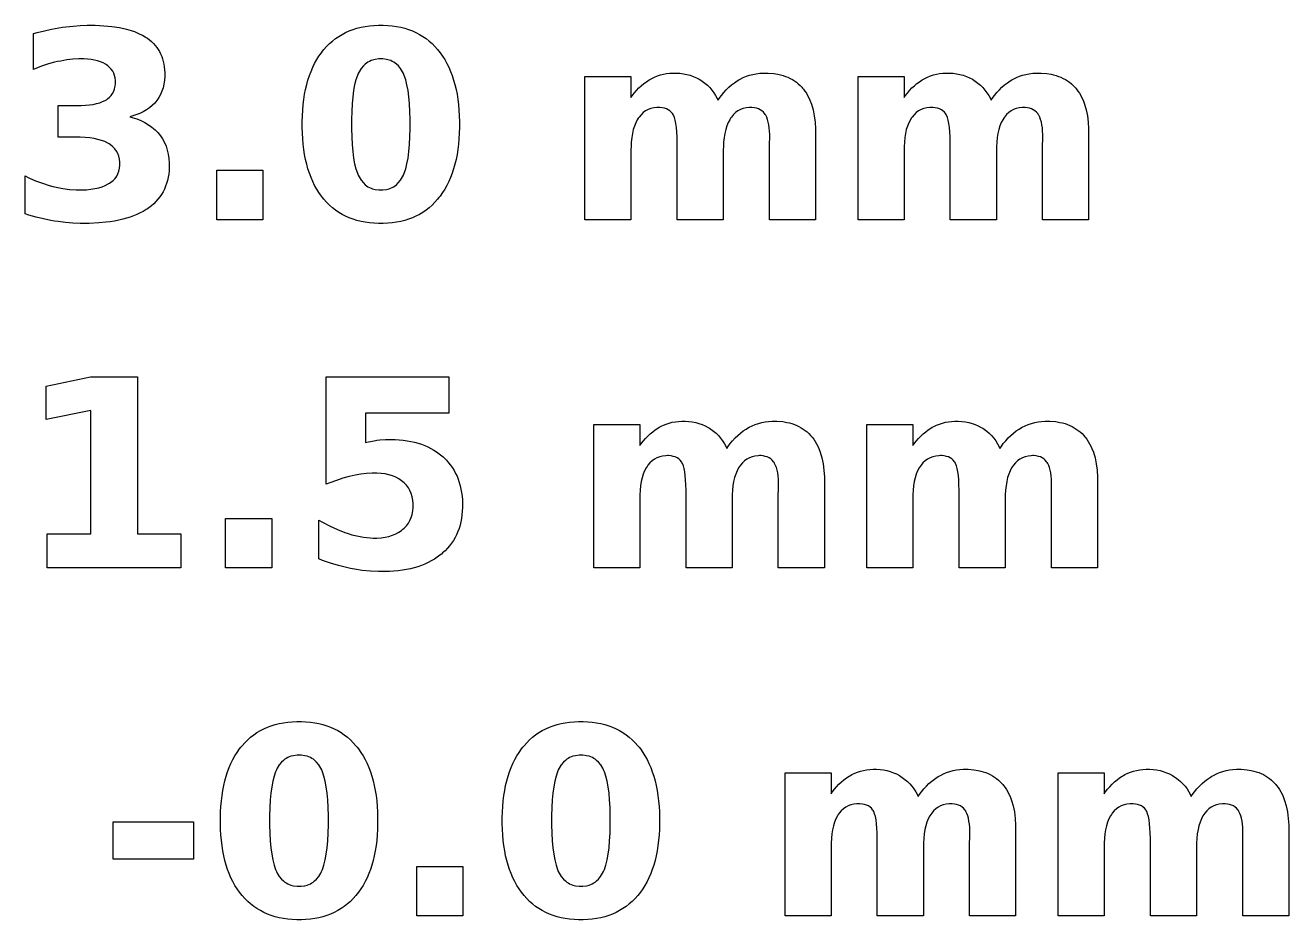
# Model space of a CAD drawing. Header units: millimetres. Extents: x 391 to 499, y 86 to 134.
# Drawn here: x 469.61 to 499.37, y 87.25 to 108.32 of the extents above; entities that cross this region are included whole.
import ezdxf

# ---------------------------------------------------------------- set-up
doc = ezdxf.new("R2010")
doc.units = ezdxf.units.MM
doc.layers.add('LEGEND_TEXT', color=7, linetype='Continuous')

msp = doc.modelspace()

# ---------------------------------------------------------------- linework, layer by layer
at = {"layer": 'LEGEND_TEXT'}
for points in [[(472.792, 105.718), (472.844, 105.641), (472.889, 105.558), (472.926, 105.471), (472.956, 105.378), (472.978, 105.281), (472.993, 105.179), (473, 105.071), (473.001, 105.016), (473, 104.974), (472.996, 104.893), (472.988, 104.814), (472.976, 104.738), (472.96, 104.665), (472.94, 104.593), (472.916, 104.525), (472.888, 104.459), (472.856, 104.395), (472.82, 104.334), (472.78, 104.275), (472.736, 104.219), (472.688, 104.166), (472.636, 104.115), (472.58, 104.066), (472.519, 104.02), (472.488, 103.998), (472.455, 103.977), (472.388, 103.936), (472.316, 103.898), (472.241, 103.862), (472.163, 103.83), (472.08, 103.8), (471.994, 103.773), (471.905, 103.748), (471.811, 103.726), (471.714, 103.707), (471.613, 103.691), (471.509, 103.678), (471.346, 103.662), (471.115, 103.651), (470.994, 103.65), (470.907, 103.651), (470.733, 103.658), (470.56, 103.672), (470.386, 103.693), (470.299, 103.706), (470.212, 103.721), (470.039, 103.756), (469.866, 103.798), (469.695, 103.847), (469.61, 103.874), (469.61, 104.769), (469.691, 104.729), (469.854, 104.658), (470.015, 104.596), (470.176, 104.545), (470.256, 104.523), (470.336, 104.503), (470.496, 104.472), (470.654, 104.452), (470.81, 104.441), (470.888, 104.44), (470.945, 104.44), (471.053, 104.445), (471.155, 104.455), (471.25, 104.47), (471.339, 104.49), (471.42, 104.515), (471.495, 104.545), (471.563, 104.58), (471.595, 104.599), (471.625, 104.62), (471.678, 104.664), (471.725, 104.713), (471.763, 104.766), (471.794, 104.823), (471.817, 104.885), (471.832, 104.951), (471.84, 105.021), (471.841, 105.058), (471.84, 105.096), (471.832, 105.168), (471.816, 105.236), (471.793, 105.299), (471.761, 105.357), (471.722, 105.41), (471.675, 105.459), (471.62, 105.504), (471.589, 105.524), (471.557, 105.543), (471.486, 105.578), (471.408, 105.607), (471.323, 105.632), (471.23, 105.652), (471.129, 105.667), (471.022, 105.676), (470.906, 105.681), (470.845, 105.682), (470.382, 105.682), (470.382, 106.429), (470.87, 106.429), (470.923, 106.43), (471.026, 106.434), (471.121, 106.443), (471.21, 106.456), (471.291, 106.473), (471.365, 106.494), (471.433, 106.52), (471.493, 106.55), (471.521, 106.566), (471.547, 106.584), (471.593, 106.623), (471.634, 106.666), (471.667, 106.714), (471.694, 106.766), (471.714, 106.823), (471.727, 106.884), (471.734, 106.949), (471.735, 106.984), (471.734, 107.016), (471.727, 107.077), (471.714, 107.134), (471.695, 107.188), (471.669, 107.238), (471.636, 107.284), (471.597, 107.327), (471.552, 107.366), (471.526, 107.384), (471.5, 107.401), (471.443, 107.432), (471.38, 107.459), (471.312, 107.481), (471.238, 107.499), (471.16, 107.512), (471.075, 107.521), (470.986, 107.525), (470.939, 107.526), (470.869, 107.525), (470.728, 107.517), (470.587, 107.501), (470.444, 107.477), (470.373, 107.462), (470.301, 107.446), (470.159, 107.407), (470.016, 107.36), (469.874, 107.306), (469.803, 107.276), (469.803, 108.126), (469.889, 108.149), (470.06, 108.191), (470.23, 108.228), (470.399, 108.258), (470.484, 108.271), (470.568, 108.282), (470.735, 108.3), (470.901, 108.312), (471.066, 108.318), (471.147, 108.319), (471.255, 108.318), (471.461, 108.309), (471.652, 108.291), (471.83, 108.264), (471.994, 108.228), (472.108, 108.195), (472.179, 108.17), (472.248, 108.143), (472.312, 108.113), (472.374, 108.082), (472.431, 108.048), (472.459, 108.03), (472.486, 108.012), (472.537, 107.974), (472.585, 107.933), (472.629, 107.891), (472.67, 107.846), (472.707, 107.798), (472.741, 107.749), (472.772, 107.697), (472.799, 107.643), (472.823, 107.586), (472.843, 107.528), (472.86, 107.467), (472.874, 107.404), (472.884, 107.338), (472.891, 107.27), (472.894, 107.2), (472.895, 107.164), (472.894, 107.116), (472.888, 107.021), (472.875, 106.932), (472.855, 106.847), (472.829, 106.766), (472.796, 106.689), (472.757, 106.618), (472.712, 106.55), (472.687, 106.518), (472.66, 106.487), (472.602, 106.429), (472.537, 106.375), (472.467, 106.327), (472.39, 106.282), (472.307, 106.243), (472.218, 106.208), (472.122, 106.178), (472.072, 106.164), (472.128, 106.149), (472.235, 106.114), (472.335, 106.074), (472.429, 106.028), (472.515, 105.977), (472.595, 105.92), (472.667, 105.858), (472.733, 105.791), (472.764, 105.755)], [(479.666, 104.835), (479.629, 104.736), (479.587, 104.64), (479.542, 104.548), (479.493, 104.46), (479.44, 104.376), (479.384, 104.296), (479.354, 104.258), (479.323, 104.22), (479.26, 104.149), (479.193, 104.083), (479.124, 104.021), (479.051, 103.964), (478.975, 103.912), (478.896, 103.864), (478.813, 103.821), (478.728, 103.784), (478.639, 103.75), (478.547, 103.722), (478.452, 103.698), (478.354, 103.679), (478.253, 103.665), (478.148, 103.655), (478.04, 103.651), (477.985, 103.65), (477.93, 103.651), (477.822, 103.655), (477.718, 103.665), (477.616, 103.679), (477.518, 103.698), (477.422, 103.722), (477.33, 103.75), (477.241, 103.784), (477.156, 103.821), (477.073, 103.864), (476.994, 103.912), (476.918, 103.964), (476.845, 104.021), (476.775, 104.083), (476.708, 104.149), (476.645, 104.22), (476.614, 104.258), (476.584, 104.296), (476.528, 104.376), (476.475, 104.46), (476.426, 104.548), (476.381, 104.64), (476.34, 104.736), (476.302, 104.835), (476.268, 104.939), (476.238, 105.047), (476.211, 105.159), (476.189, 105.275), (476.17, 105.395), (476.155, 105.518), (476.144, 105.646), (476.136, 105.778), (476.132, 105.914), (476.132, 105.983), (476.132, 106.053), (476.136, 106.189), (476.144, 106.321), (476.155, 106.449), (476.17, 106.573), (476.189, 106.693), (476.211, 106.809), (476.238, 106.921), (476.268, 107.029), (476.302, 107.133), (476.34, 107.233), (476.381, 107.329), (476.426, 107.421), (476.475, 107.509), (476.528, 107.593), (476.584, 107.673), (476.614, 107.711), (476.645, 107.749), (476.708, 107.82), (476.775, 107.886), (476.845, 107.948), (476.918, 108.005), (476.994, 108.057), (477.073, 108.105), (477.156, 108.147), (477.241, 108.185), (477.33, 108.218), (477.422, 108.247), (477.518, 108.271), (477.616, 108.29), (477.718, 108.304), (477.822, 108.313), (477.93, 108.318), (477.985, 108.319), (478.04, 108.318), (478.148, 108.313), (478.253, 108.304), (478.354, 108.29), (478.452, 108.271), (478.547, 108.247), (478.639, 108.218), (478.728, 108.185), (478.813, 108.147), (478.896, 108.105), (478.975, 108.057), (479.051, 108.005), (479.124, 107.948), (479.193, 107.886), (479.26, 107.82), (479.323, 107.749), (479.354, 107.711), (479.384, 107.673), (479.44, 107.593), (479.493, 107.509), (479.542, 107.421), (479.587, 107.329), (479.629, 107.233), (479.666, 107.133), (479.7, 107.029), (479.73, 106.921), (479.757, 106.809), (479.779, 106.693), (479.798, 106.573), (479.813, 106.449), (479.824, 106.321), (479.832, 106.189), (479.836, 106.053), (479.836, 105.983), (479.836, 105.914), (479.832, 105.778), (479.824, 105.646), (479.813, 105.518), (479.798, 105.395), (479.779, 105.275), (479.757, 105.159), (479.73, 105.047), (479.7, 104.939)], [(478.497, 107.223), (478.451, 107.298), (478.398, 107.363), (478.354, 107.404), (478.322, 107.429), (478.289, 107.45), (478.254, 107.469), (478.217, 107.485), (478.179, 107.499), (478.118, 107.514), (478.031, 107.525), (477.985, 107.526), (477.94, 107.525), (477.853, 107.514), (477.792, 107.499), (477.754, 107.485), (477.717, 107.469), (477.682, 107.45), (477.649, 107.429), (477.617, 107.404), (477.573, 107.363), (477.52, 107.298), (477.473, 107.223), (477.452, 107.181), (477.433, 107.136), (477.398, 107.034), (477.368, 106.917), (477.343, 106.784), (477.323, 106.635), (477.308, 106.471), (477.298, 106.291), (477.293, 106.096), (477.292, 105.993), (477.293, 105.888), (477.298, 105.69), (477.308, 105.508), (477.323, 105.342), (477.343, 105.192), (477.368, 105.057), (477.398, 104.938), (477.433, 104.835), (477.452, 104.789), (477.473, 104.747), (477.52, 104.67), (477.573, 104.605), (477.617, 104.563), (477.649, 104.538), (477.682, 104.517), (477.717, 104.497), (477.754, 104.481), (477.792, 104.467), (477.853, 104.452), (477.94, 104.441), (477.985, 104.44), (478.031, 104.441), (478.117, 104.452), (478.178, 104.467), (478.216, 104.481), (478.252, 104.497), (478.287, 104.517), (478.32, 104.538), (478.352, 104.563), (478.396, 104.605), (478.449, 104.67), (478.495, 104.747), (478.516, 104.789), (478.535, 104.835), (478.57, 104.938), (478.6, 105.057), (478.625, 105.192), (478.645, 105.342), (478.66, 105.508), (478.67, 105.69), (478.675, 105.888), (478.676, 105.993), (478.675, 106.096), (478.67, 106.291), (478.661, 106.471), (478.646, 106.635), (478.626, 106.784), (478.601, 106.917), (478.572, 107.034), (478.537, 107.136), (478.518, 107.181)], [(486.449, 107.05), (486.521, 107.086), (486.595, 107.117), (486.671, 107.142), (486.748, 107.163), (486.827, 107.178), (486.908, 107.188), (486.991, 107.194), (487.033, 107.194), (487.105, 107.193), (487.241, 107.182), (487.338, 107.166), (487.4, 107.152), (487.46, 107.135), (487.517, 107.115), (487.573, 107.093), (487.626, 107.068), (487.677, 107.04), (487.726, 107.009), (487.773, 106.975), (487.817, 106.939), (487.86, 106.9), (487.9, 106.858), (487.919, 106.835), (487.938, 106.813), (487.974, 106.766), (488.007, 106.716), (488.038, 106.663), (488.067, 106.608), (488.093, 106.551), (488.128, 106.46), (488.166, 106.33), (488.194, 106.189), (488.213, 106.038), (488.223, 105.877), (488.224, 105.793), (488.224, 103.738), (487.139, 103.738), (487.139, 105.498), (487.141, 105.538), (487.143, 105.579), (487.144, 105.63), (487.145, 105.699), (487.144, 105.743), (487.141, 105.827), (487.134, 105.904), (487.125, 105.975), (487.111, 106.04), (487.095, 106.099), (487.075, 106.152), (487.052, 106.198), (487.039, 106.219), (487.025, 106.239), (486.995, 106.274), (486.96, 106.305), (486.922, 106.33), (486.879, 106.35), (486.833, 106.365), (486.782, 106.376), (486.727, 106.381), (486.698, 106.381), (486.661, 106.38), (486.588, 106.372), (486.52, 106.356), (486.457, 106.333), (486.397, 106.301), (486.342, 106.261), (486.292, 106.214), (486.245, 106.158), (486.224, 106.128), (486.204, 106.095), (486.167, 106.025), (486.135, 105.948), (486.108, 105.863), (486.087, 105.772), (486.07, 105.673), (486.058, 105.567), (486.052, 105.455), (486.05, 105.396), (486.05, 103.738), (484.965, 103.738), (484.965, 105.498), (484.965, 105.566), (484.962, 105.694), (484.956, 105.809), (484.947, 105.912), (484.935, 106.002), (484.92, 106.08), (484.902, 106.145), (484.88, 106.198), (484.869, 106.219), (484.856, 106.239), (484.827, 106.274), (484.794, 106.305), (484.756, 106.33), (484.713, 106.35), (484.665, 106.365), (484.613, 106.376), (484.556, 106.381), (484.525, 106.381), (484.487, 106.38), (484.414, 106.372), (484.345, 106.356), (484.281, 106.333), (484.221, 106.301), (484.165, 106.261), (484.114, 106.213), (484.068, 106.157), (484.046, 106.127), (484.026, 106.094), (483.989, 106.023), (483.957, 105.946), (483.931, 105.862), (483.91, 105.771), (483.894, 105.673), (483.883, 105.568), (483.878, 105.457), (483.877, 105.398), (483.877, 103.738), (482.792, 103.738), (482.792, 107.113), (483.877, 107.113), (483.877, 106.619), (483.903, 106.655), (483.954, 106.722), (484.008, 106.784), (484.063, 106.842), (484.12, 106.896), (484.179, 106.945), (484.24, 106.99), (484.303, 107.031), (484.335, 107.05), (484.367, 107.067), (484.433, 107.099), (484.501, 107.126), (484.57, 107.148), (484.641, 107.167), (484.714, 107.18), (484.788, 107.189), (484.864, 107.194), (484.903, 107.194), (484.946, 107.194), (485.031, 107.188), (485.113, 107.178), (485.193, 107.162), (485.27, 107.141), (485.344, 107.114), (485.416, 107.083), (485.486, 107.046), (485.52, 107.025), (485.553, 107.004), (485.616, 106.957), (485.675, 106.907), (485.73, 106.852), (485.781, 106.793), (485.828, 106.73), (485.87, 106.662), (485.909, 106.59), (485.927, 106.553), (485.953, 106.592), (486.007, 106.665), (486.063, 106.734), (486.121, 106.799), (486.182, 106.858), (486.245, 106.913), (486.311, 106.964), (486.379, 107.009), (486.414, 107.03)], [(492.881, 107.05), (492.953, 107.086), (493.027, 107.117), (493.102, 107.142), (493.18, 107.163), (493.259, 107.178), (493.34, 107.188), (493.423, 107.194), (493.464, 107.194), (493.536, 107.193), (493.673, 107.182), (493.77, 107.166), (493.832, 107.152), (493.891, 107.135), (493.949, 107.115), (494.004, 107.093), (494.057, 107.068), (494.109, 107.04), (494.157, 107.009), (494.204, 106.975), (494.249, 106.939), (494.291, 106.9), (494.331, 106.858), (494.351, 106.835), (494.37, 106.813), (494.405, 106.766), (494.439, 106.716), (494.47, 106.663), (494.498, 106.608), (494.524, 106.551), (494.559, 106.46), (494.597, 106.33), (494.626, 106.189), (494.645, 106.038), (494.654, 105.877), (494.656, 105.793), (494.656, 103.738), (493.571, 103.738), (493.571, 105.498), (493.573, 105.538), (493.574, 105.579), (493.576, 105.63), (493.576, 105.699), (493.576, 105.743), (493.573, 105.827), (493.566, 105.904), (493.556, 105.975), (493.543, 106.04), (493.526, 106.099), (493.506, 106.152), (493.483, 106.198), (493.47, 106.219), (493.457, 106.239), (493.426, 106.274), (493.392, 106.305), (493.353, 106.33), (493.311, 106.35), (493.264, 106.365), (493.213, 106.376), (493.159, 106.381), (493.13, 106.381), (493.092, 106.38), (493.02, 106.372), (492.952, 106.356), (492.888, 106.333), (492.829, 106.301), (492.774, 106.261), (492.723, 106.214), (492.677, 106.158), (492.655, 106.128), (492.635, 106.095), (492.598, 106.025), (492.567, 105.948), (492.54, 105.863), (492.518, 105.772), (492.502, 105.673), (492.49, 105.567), (492.483, 105.455), (492.482, 105.396), (492.482, 103.738), (491.397, 103.738), (491.397, 105.498), (491.396, 105.566), (491.393, 105.694), (491.387, 105.809), (491.378, 105.912), (491.366, 106.002), (491.351, 106.08), (491.333, 106.145), (491.312, 106.198), (491.3, 106.219), (491.288, 106.239), (491.259, 106.274), (491.225, 106.305), (491.187, 106.33), (491.144, 106.35), (491.097, 106.365), (491.044, 106.376), (490.987, 106.381), (490.957, 106.381), (490.919, 106.38), (490.846, 106.372), (490.777, 106.356), (490.712, 106.333), (490.652, 106.301), (490.597, 106.261), (490.546, 106.213), (490.499, 106.157), (490.478, 106.127), (490.457, 106.094), (490.42, 106.023), (490.389, 105.946), (490.362, 105.862), (490.341, 105.771), (490.325, 105.673), (490.315, 105.568), (490.31, 105.457), (490.309, 105.398), (490.309, 103.738), (489.224, 103.738), (489.224, 107.113), (490.309, 107.113), (490.309, 106.619), (490.334, 106.655), (490.386, 106.722), (490.439, 106.784), (490.495, 106.842), (490.552, 106.896), (490.611, 106.945), (490.671, 106.99), (490.734, 107.031), (490.766, 107.05), (490.798, 107.067), (490.864, 107.099), (490.932, 107.126), (491.001, 107.148), (491.073, 107.167), (491.145, 107.18), (491.219, 107.189), (491.295, 107.194), (491.334, 107.194), (491.377, 107.194), (491.462, 107.188), (491.544, 107.178), (491.624, 107.162), (491.701, 107.141), (491.776, 107.114), (491.848, 107.083), (491.917, 107.046), (491.951, 107.025), (491.984, 107.004), (492.048, 106.957), (492.107, 106.907), (492.162, 106.852), (492.213, 106.793), (492.259, 106.73), (492.302, 106.662), (492.341, 106.59), (492.358, 106.553), (492.384, 106.592), (492.438, 106.665), (492.494, 106.734), (492.553, 106.799), (492.613, 106.858), (492.677, 106.913), (492.742, 106.964), (492.81, 107.009), (492.845, 107.03)], [(475.207, 103.738), (474.122, 103.738), (474.122, 104.904), (475.207, 104.904)], [(470.129, 96.339), (471.154, 96.339), (471.154, 99.248), (470.102, 99.031), (470.102, 99.821), (471.147, 100.038), (472.251, 100.038), (472.251, 96.339), (473.276, 96.339), (473.276, 95.538), (470.129, 95.538)], [(478.17, 98.564), (478.221, 98.564), (478.321, 98.561), (478.418, 98.554), (478.512, 98.544), (478.604, 98.532), (478.692, 98.515), (478.778, 98.496), (478.861, 98.474), (478.941, 98.448), (479.018, 98.419), (479.092, 98.387), (479.164, 98.351), (479.233, 98.313), (479.298, 98.271), (479.361, 98.226), (479.421, 98.178), (479.45, 98.152), (479.479, 98.126), (479.532, 98.072), (479.582, 98.016), (479.629, 97.957), (479.672, 97.895), (479.711, 97.831), (479.747, 97.764), (479.779, 97.695), (479.808, 97.624), (479.833, 97.549), (479.854, 97.473), (479.872, 97.393), (479.887, 97.312), (479.897, 97.227), (479.905, 97.141), (479.908, 97.051), (479.909, 97.006), (479.908, 96.96), (479.904, 96.872), (479.896, 96.785), (479.885, 96.702), (479.869, 96.62), (479.85, 96.542), (479.826, 96.465), (479.799, 96.391), (479.768, 96.32), (479.733, 96.251), (479.694, 96.184), (479.651, 96.12), (479.604, 96.059), (479.554, 96), (479.499, 95.943), (479.441, 95.889), (479.41, 95.863), (479.378, 95.837), (479.313, 95.789), (479.245, 95.744), (479.173, 95.702), (479.099, 95.663), (479.021, 95.628), (478.941, 95.596), (478.857, 95.566), (478.771, 95.541), (478.681, 95.518), (478.589, 95.499), (478.493, 95.483), (478.394, 95.47), (478.293, 95.46), (478.188, 95.454), (478.08, 95.45), (478.025, 95.45), (477.929, 95.451), (477.739, 95.46), (477.549, 95.479), (477.361, 95.507), (477.267, 95.524), (477.173, 95.544), (476.986, 95.591), (476.8, 95.647), (476.614, 95.713), (476.521, 95.749), (476.521, 96.662), (476.613, 96.611), (476.792, 96.519), (476.966, 96.439), (477.136, 96.373), (477.219, 96.345), (477.301, 96.32), (477.461, 96.281), (477.578, 96.26), (477.655, 96.25), (477.731, 96.244), (477.805, 96.24), (477.842, 96.24), (477.894, 96.241), (477.994, 96.247), (478.088, 96.26), (478.176, 96.279), (478.259, 96.305), (478.337, 96.337), (478.408, 96.376), (478.474, 96.421), (478.505, 96.446), (478.535, 96.473), (478.588, 96.529), (478.633, 96.59), (478.671, 96.655), (478.702, 96.725), (478.725, 96.799), (478.74, 96.878), (478.747, 96.962), (478.748, 97.006), (478.747, 97.05), (478.74, 97.134), (478.725, 97.213), (478.702, 97.288), (478.671, 97.358), (478.633, 97.423), (478.588, 97.484), (478.535, 97.54), (478.505, 97.566), (478.474, 97.591), (478.408, 97.636), (478.337, 97.674), (478.259, 97.706), (478.176, 97.732), (478.088, 97.751), (477.994, 97.764), (477.894, 97.771), (477.842, 97.771), (477.779, 97.77), (477.649, 97.762), (477.516, 97.746), (477.378, 97.721), (477.307, 97.706), (477.236, 97.689), (477.089, 97.647), (476.937, 97.598), (476.78, 97.539), (476.699, 97.506), (476.699, 100.038), (479.584, 100.038), (479.584, 99.184), (477.625, 99.184), (477.625, 98.488), (477.691, 98.505), (477.824, 98.533), (477.891, 98.544), (477.959, 98.553), (478.098, 98.563)], [(486.658, 98.85), (486.73, 98.886), (486.804, 98.917), (486.879, 98.942), (486.957, 98.963), (487.036, 98.978), (487.117, 98.988), (487.199, 98.994), (487.241, 98.994), (487.313, 98.993), (487.45, 98.982), (487.547, 98.966), (487.608, 98.952), (487.668, 98.935), (487.726, 98.915), (487.781, 98.893), (487.834, 98.868), (487.885, 98.84), (487.934, 98.809), (487.981, 98.775), (488.026, 98.739), (488.068, 98.7), (488.108, 98.658), (488.128, 98.635), (488.146, 98.613), (488.182, 98.566), (488.215, 98.516), (488.246, 98.463), (488.275, 98.408), (488.301, 98.351), (488.336, 98.26), (488.374, 98.13), (488.403, 97.989), (488.422, 97.838), (488.431, 97.677), (488.432, 97.593), (488.432, 95.538), (487.347, 95.538), (487.347, 97.298), (487.35, 97.338), (487.351, 97.379), (487.353, 97.43), (487.353, 97.499), (487.353, 97.543), (487.349, 97.627), (487.343, 97.704), (487.333, 97.775), (487.32, 97.84), (487.303, 97.899), (487.283, 97.952), (487.26, 97.998), (487.247, 98.019), (487.233, 98.039), (487.203, 98.074), (487.169, 98.105), (487.13, 98.13), (487.088, 98.15), (487.041, 98.165), (486.99, 98.176), (486.936, 98.181), (486.907, 98.181), (486.869, 98.18), (486.797, 98.172), (486.729, 98.156), (486.665, 98.133), (486.606, 98.101), (486.551, 98.061), (486.5, 98.014), (486.454, 97.958), (486.432, 97.928), (486.412, 97.895), (486.375, 97.825), (486.344, 97.748), (486.317, 97.663), (486.295, 97.572), (486.278, 97.473), (486.267, 97.367), (486.26, 97.255), (486.259, 97.196), (486.259, 95.538), (485.174, 95.538), (485.174, 97.298), (485.173, 97.366), (485.17, 97.494), (485.164, 97.609), (485.155, 97.712), (485.143, 97.802), (485.128, 97.88), (485.11, 97.945), (485.089, 97.998), (485.077, 98.019), (485.064, 98.039), (485.036, 98.074), (485.002, 98.105), (484.964, 98.13), (484.921, 98.15), (484.873, 98.165), (484.821, 98.176), (484.764, 98.181), (484.734, 98.181), (484.696, 98.18), (484.622, 98.172), (484.554, 98.156), (484.489, 98.133), (484.429, 98.101), (484.374, 98.061), (484.323, 98.013), (484.276, 97.957), (484.254, 97.927), (484.234, 97.894), (484.197, 97.823), (484.165, 97.746), (484.139, 97.662), (484.118, 97.571), (484.102, 97.473), (484.092, 97.368), (484.086, 97.257), (484.086, 97.198), (484.086, 95.538), (483.001, 95.538), (483.001, 98.913), (484.086, 98.913), (484.086, 98.419), (484.111, 98.455), (484.163, 98.522), (484.216, 98.584), (484.271, 98.642), (484.329, 98.696), (484.388, 98.745), (484.448, 98.79), (484.511, 98.831), (484.543, 98.85), (484.575, 98.867), (484.641, 98.899), (484.709, 98.926), (484.778, 98.948), (484.849, 98.967), (484.922, 98.98), (484.996, 98.989), (485.072, 98.994), (485.111, 98.994), (485.154, 98.994), (485.239, 98.988), (485.321, 98.978), (485.401, 98.962), (485.478, 98.941), (485.553, 98.914), (485.625, 98.883), (485.694, 98.846), (485.728, 98.825), (485.761, 98.804), (485.824, 98.757), (485.883, 98.707), (485.938, 98.652), (485.989, 98.593), (486.036, 98.53), (486.079, 98.462), (486.117, 98.39), (486.135, 98.353), (486.161, 98.392), (486.215, 98.465), (486.271, 98.534), (486.329, 98.599), (486.39, 98.658), (486.454, 98.713), (486.519, 98.764), (486.587, 98.809), (486.622, 98.83)], [(493.089, 98.85), (493.161, 98.886), (493.235, 98.917), (493.311, 98.942), (493.388, 98.963), (493.467, 98.978), (493.548, 98.988), (493.631, 98.994), (493.673, 98.994), (493.744, 98.993), (493.881, 98.982), (493.978, 98.966), (494.04, 98.952), (494.1, 98.935), (494.157, 98.915), (494.213, 98.893), (494.266, 98.868), (494.317, 98.84), (494.366, 98.809), (494.413, 98.775), (494.457, 98.739), (494.5, 98.7), (494.54, 98.658), (494.559, 98.635), (494.578, 98.613), (494.614, 98.566), (494.647, 98.516), (494.678, 98.463), (494.706, 98.408), (494.733, 98.351), (494.767, 98.26), (494.806, 98.13), (494.834, 97.989), (494.853, 97.838), (494.863, 97.677), (494.864, 97.593), (494.864, 95.538), (493.779, 95.538), (493.779, 97.298), (493.781, 97.338), (493.783, 97.379), (493.784, 97.43), (493.785, 97.499), (493.784, 97.543), (493.781, 97.627), (493.774, 97.704), (493.764, 97.775), (493.751, 97.84), (493.735, 97.899), (493.715, 97.952), (493.691, 97.998), (493.679, 98.019), (493.665, 98.039), (493.635, 98.074), (493.6, 98.105), (493.562, 98.13), (493.519, 98.15), (493.473, 98.165), (493.422, 98.176), (493.367, 98.181), (493.338, 98.181), (493.3, 98.18), (493.228, 98.172), (493.16, 98.156), (493.096, 98.133), (493.037, 98.101), (492.982, 98.061), (492.931, 98.014), (492.885, 97.958), (492.864, 97.928), (492.843, 97.895), (492.807, 97.825), (492.775, 97.748), (492.748, 97.663), (492.727, 97.572), (492.71, 97.473), (492.698, 97.367), (492.692, 97.255), (492.69, 97.196), (492.69, 95.538), (491.605, 95.538), (491.605, 97.298), (491.605, 97.366), (491.602, 97.494), (491.596, 97.609), (491.587, 97.712), (491.575, 97.802), (491.559, 97.88), (491.541, 97.945), (491.52, 97.998), (491.509, 98.019), (491.496, 98.039), (491.467, 98.074), (491.434, 98.105), (491.395, 98.13), (491.353, 98.15), (491.305, 98.165), (491.253, 98.176), (491.196, 98.181), (491.165, 98.181), (491.127, 98.18), (491.054, 98.172), (490.985, 98.156), (490.921, 98.133), (490.861, 98.101), (490.805, 98.061), (490.754, 98.013), (490.708, 97.957), (490.686, 97.927), (490.666, 97.894), (490.629, 97.823), (490.597, 97.746), (490.571, 97.662), (490.55, 97.571), (490.534, 97.473), (490.523, 97.368), (490.518, 97.257), (490.517, 97.198), (490.517, 95.538), (489.432, 95.538), (489.432, 98.913), (490.517, 98.913), (490.517, 98.419), (490.542, 98.455), (490.594, 98.522), (490.648, 98.584), (490.703, 98.642), (490.76, 98.696), (490.819, 98.745), (490.88, 98.79), (490.942, 98.831), (490.974, 98.85), (491.007, 98.867), (491.073, 98.899), (491.14, 98.926), (491.21, 98.948), (491.281, 98.967), (491.353, 98.98), (491.428, 98.989), (491.504, 98.994), (491.542, 98.994), (491.586, 98.994), (491.67, 98.988), (491.753, 98.978), (491.832, 98.962), (491.91, 98.941), (491.984, 98.914), (492.056, 98.883), (492.126, 98.846), (492.16, 98.825), (492.193, 98.804), (492.256, 98.757), (492.315, 98.707), (492.37, 98.652), (492.421, 98.593), (492.468, 98.53), (492.51, 98.462), (492.549, 98.39), (492.567, 98.353), (492.593, 98.392), (492.646, 98.465), (492.702, 98.534), (492.761, 98.599), (492.822, 98.658), (492.885, 98.713), (492.951, 98.764), (493.019, 98.809), (493.054, 98.83)], [(475.415, 95.538), (474.33, 95.538), (474.33, 96.704), (475.415, 96.704)], [(477.702, 88.336), (477.661, 88.24), (477.616, 88.148), (477.567, 88.06), (477.514, 87.976), (477.457, 87.896), (477.428, 87.858), (477.397, 87.82), (477.334, 87.749), (477.267, 87.683), (477.198, 87.621), (477.125, 87.564), (477.049, 87.512), (476.969, 87.464), (476.887, 87.421), (476.801, 87.384), (476.713, 87.35), (476.621, 87.322), (476.526, 87.298), (476.428, 87.279), (476.326, 87.265), (476.222, 87.255), (476.114, 87.251), (476.059, 87.25), (476.004, 87.251), (475.896, 87.255), (475.791, 87.265), (475.69, 87.279), (475.591, 87.298), (475.496, 87.322), (475.404, 87.35), (475.315, 87.384), (475.229, 87.421), (475.147, 87.464), (475.067, 87.512), (474.991, 87.564), (474.918, 87.621), (474.849, 87.683), (474.782, 87.749), (474.718, 87.82), (474.688, 87.858), (474.658, 87.896), (474.602, 87.976), (474.549, 88.06), (474.5, 88.148), (474.455, 88.24), (474.413, 88.336), (474.376, 88.435), (474.342, 88.539), (474.312, 88.647), (474.285, 88.759), (474.263, 88.875), (474.244, 88.995), (474.229, 89.118), (474.217, 89.246), (474.21, 89.378), (474.206, 89.514), (474.206, 89.583), (474.206, 89.653), (474.21, 89.789), (474.217, 89.921), (474.229, 90.049), (474.244, 90.173), (474.263, 90.293), (474.285, 90.409), (474.312, 90.521), (474.342, 90.629), (474.376, 90.733), (474.413, 90.833), (474.455, 90.929), (474.5, 91.021), (474.549, 91.109), (474.602, 91.193), (474.658, 91.273), (474.688, 91.311), (474.718, 91.349), (474.782, 91.42), (474.849, 91.486), (474.918, 91.548), (474.991, 91.605), (475.067, 91.657), (475.147, 91.705), (475.229, 91.747), (475.315, 91.785), (475.404, 91.818), (475.496, 91.847), (475.591, 91.871), (475.69, 91.89), (475.791, 91.904), (475.896, 91.913), (476.004, 91.918), (476.059, 91.919), (476.114, 91.918), (476.222, 91.913), (476.326, 91.904), (476.428, 91.89), (476.526, 91.871), (476.621, 91.847), (476.713, 91.818), (476.801, 91.785), (476.887, 91.747), (476.969, 91.705), (477.049, 91.657), (477.125, 91.605), (477.198, 91.548), (477.267, 91.486), (477.334, 91.42), (477.397, 91.349), (477.428, 91.311), (477.457, 91.273), (477.514, 91.193), (477.567, 91.109), (477.616, 91.021), (477.661, 90.929), (477.702, 90.833), (477.74, 90.733), (477.774, 90.629), (477.804, 90.521), (477.83, 90.409), (477.853, 90.293), (477.872, 90.173), (477.887, 90.049), (477.898, 89.921), (477.906, 89.789), (477.91, 89.653), (477.91, 89.583), (477.91, 89.514), (477.906, 89.378), (477.898, 89.246), (477.887, 89.118), (477.872, 88.995), (477.853, 88.875), (477.83, 88.759), (477.804, 88.647), (477.774, 88.539), (477.74, 88.435)], [(484.379, 88.435), (484.342, 88.336), (484.3, 88.24), (484.255, 88.148), (484.206, 88.06), (484.153, 87.976), (484.097, 87.896), (484.067, 87.858), (484.037, 87.82), (483.973, 87.749), (483.907, 87.683), (483.837, 87.621), (483.764, 87.564), (483.688, 87.512), (483.609, 87.464), (483.526, 87.421), (483.441, 87.384), (483.352, 87.35), (483.26, 87.322), (483.165, 87.298), (483.067, 87.279), (482.966, 87.265), (482.861, 87.255), (482.754, 87.251), (482.699, 87.25), (482.644, 87.251), (482.536, 87.255), (482.431, 87.265), (482.329, 87.279), (482.231, 87.298), (482.136, 87.322), (482.043, 87.35), (481.955, 87.384), (481.869, 87.421), (481.786, 87.464), (481.707, 87.512), (481.631, 87.564), (481.558, 87.621), (481.488, 87.683), (481.421, 87.749), (481.358, 87.82), (481.327, 87.858), (481.298, 87.896), (481.241, 87.976), (481.188, 88.06), (481.139, 88.148), (481.094, 88.24), (481.053, 88.336), (481.015, 88.435), (480.981, 88.539), (480.951, 88.647), (480.925, 88.759), (480.902, 88.875), (480.883, 88.995), (480.868, 89.118), (480.857, 89.246), (480.849, 89.378), (480.846, 89.514), (480.845, 89.583), (480.846, 89.653), (480.849, 89.789), (480.857, 89.921), (480.868, 90.049), (480.883, 90.173), (480.902, 90.293), (480.925, 90.409), (480.951, 90.521), (480.981, 90.629), (481.015, 90.733), (481.053, 90.833), (481.094, 90.929), (481.139, 91.021), (481.188, 91.109), (481.241, 91.193), (481.298, 91.273), (481.327, 91.311), (481.358, 91.349), (481.421, 91.42), (481.488, 91.486), (481.558, 91.548), (481.631, 91.605), (481.707, 91.657), (481.786, 91.705), (481.869, 91.747), (481.955, 91.785), (482.043, 91.818), (482.136, 91.847), (482.231, 91.871), (482.329, 91.89), (482.431, 91.904), (482.536, 91.913), (482.644, 91.918), (482.699, 91.919), (482.754, 91.918), (482.861, 91.913), (482.966, 91.904), (483.067, 91.89), (483.165, 91.871), (483.26, 91.847), (483.352, 91.818), (483.441, 91.785), (483.526, 91.747), (483.609, 91.705), (483.688, 91.657), (483.764, 91.605), (483.837, 91.548), (483.907, 91.486), (483.973, 91.42), (484.037, 91.349), (484.067, 91.311), (484.097, 91.273), (484.153, 91.193), (484.206, 91.109), (484.255, 91.021), (484.3, 90.929), (484.342, 90.833), (484.379, 90.733), (484.413, 90.629), (484.444, 90.521), (484.47, 90.409), (484.492, 90.293), (484.511, 90.173), (484.526, 90.049), (484.538, 89.921), (484.545, 89.789), (484.549, 89.653), (484.549, 89.583), (484.549, 89.514), (484.545, 89.378), (484.538, 89.246), (484.526, 89.118), (484.511, 88.995), (484.492, 88.875), (484.47, 88.759), (484.444, 88.647), (484.413, 88.539)], [(476.525, 90.898), (476.472, 90.963), (476.427, 91.004), (476.396, 91.029), (476.363, 91.05), (476.328, 91.069), (476.291, 91.085), (476.253, 91.099), (476.192, 91.114), (476.105, 91.125), (476.059, 91.126), (476.013, 91.125), (475.927, 91.114), (475.866, 91.099), (475.828, 91.085), (475.791, 91.069), (475.756, 91.05), (475.723, 91.029), (475.691, 91.004), (475.647, 90.963), (475.593, 90.898), (475.547, 90.823), (475.526, 90.781), (475.507, 90.736), (475.472, 90.634), (475.442, 90.517), (475.417, 90.384), (475.397, 90.235), (475.382, 90.071), (475.372, 89.891), (475.366, 89.696), (475.366, 89.593), (475.366, 89.488), (475.372, 89.29), (475.382, 89.108), (475.397, 88.942), (475.417, 88.792), (475.442, 88.657), (475.472, 88.538), (475.507, 88.435), (475.526, 88.389), (475.547, 88.347), (475.593, 88.27), (475.647, 88.205), (475.691, 88.163), (475.723, 88.138), (475.756, 88.117), (475.791, 88.097), (475.828, 88.081), (475.866, 88.067), (475.927, 88.052), (476.013, 88.041), (476.059, 88.04), (476.105, 88.041), (476.191, 88.052), (476.251, 88.067), (476.289, 88.081), (476.326, 88.097), (476.361, 88.117), (476.394, 88.138), (476.425, 88.163), (476.47, 88.205), (476.523, 88.27), (476.569, 88.347), (476.59, 88.389), (476.609, 88.435), (476.644, 88.538), (476.674, 88.657), (476.699, 88.792), (476.719, 88.942), (476.734, 89.108), (476.744, 89.29), (476.749, 89.488), (476.75, 89.593), (476.749, 89.696), (476.744, 89.891), (476.734, 90.071), (476.72, 90.235), (476.7, 90.384), (476.675, 90.517), (476.645, 90.634), (476.611, 90.736), (476.592, 90.781), (476.571, 90.823)], [(483.21, 90.823), (483.164, 90.898), (483.111, 90.963), (483.067, 91.004), (483.035, 91.029), (483.002, 91.05), (482.967, 91.069), (482.93, 91.085), (482.892, 91.099), (482.831, 91.114), (482.745, 91.125), (482.699, 91.126), (482.653, 91.125), (482.566, 91.114), (482.506, 91.099), (482.467, 91.085), (482.431, 91.069), (482.396, 91.05), (482.362, 91.029), (482.331, 91.004), (482.286, 90.963), (482.233, 90.898), (482.186, 90.823), (482.165, 90.781), (482.146, 90.736), (482.111, 90.634), (482.081, 90.517), (482.056, 90.384), (482.036, 90.235), (482.021, 90.071), (482.011, 89.891), (482.006, 89.696), (482.005, 89.593), (482.006, 89.488), (482.011, 89.29), (482.021, 89.108), (482.036, 88.942), (482.056, 88.792), (482.081, 88.657), (482.111, 88.538), (482.146, 88.435), (482.165, 88.389), (482.186, 88.347), (482.233, 88.27), (482.286, 88.205), (482.331, 88.163), (482.362, 88.138), (482.396, 88.117), (482.431, 88.097), (482.467, 88.081), (482.506, 88.067), (482.566, 88.052), (482.653, 88.041), (482.699, 88.04), (482.744, 88.041), (482.831, 88.052), (482.891, 88.067), (482.929, 88.081), (482.965, 88.097), (483, 88.117), (483.033, 88.138), (483.065, 88.163), (483.109, 88.205), (483.162, 88.27), (483.208, 88.347), (483.229, 88.389), (483.249, 88.435), (483.284, 88.538), (483.314, 88.657), (483.339, 88.792), (483.359, 88.942), (483.374, 89.108), (483.384, 89.29), (483.389, 89.488), (483.389, 89.593), (483.389, 89.696), (483.384, 89.891), (483.374, 90.071), (483.359, 90.235), (483.339, 90.384), (483.315, 90.517), (483.285, 90.634), (483.25, 90.736), (483.231, 90.781)], [(491.235, 90.686), (491.309, 90.717), (491.384, 90.742), (491.462, 90.763), (491.541, 90.778), (491.622, 90.788), (491.704, 90.794), (491.746, 90.794), (491.818, 90.793), (491.955, 90.782), (492.051, 90.766), (492.113, 90.752), (492.173, 90.735), (492.231, 90.715), (492.286, 90.693), (492.339, 90.668), (492.39, 90.64), (492.439, 90.609), (492.486, 90.575), (492.531, 90.539), (492.573, 90.5), (492.613, 90.458), (492.633, 90.435), (492.651, 90.413), (492.687, 90.366), (492.72, 90.316), (492.751, 90.263), (492.78, 90.208), (492.806, 90.151), (492.841, 90.06), (492.879, 89.93), (492.908, 89.789), (492.927, 89.638), (492.936, 89.477), (492.937, 89.393), (492.937, 87.338), (491.852, 87.338), (491.852, 89.098), (491.855, 89.138), (491.856, 89.179), (491.858, 89.23), (491.858, 89.299), (491.858, 89.343), (491.854, 89.427), (491.848, 89.504), (491.838, 89.575), (491.825, 89.64), (491.808, 89.699), (491.788, 89.752), (491.765, 89.798), (491.752, 89.819), (491.738, 89.839), (491.708, 89.874), (491.674, 89.905), (491.635, 89.93), (491.593, 89.95), (491.546, 89.965), (491.495, 89.976), (491.44, 89.981), (491.412, 89.981), (491.374, 89.98), (491.301, 89.972), (491.233, 89.956), (491.17, 89.933), (491.111, 89.901), (491.056, 89.861), (491.005, 89.814), (490.959, 89.758), (490.937, 89.728), (490.917, 89.695), (490.88, 89.625), (490.848, 89.548), (490.822, 89.463), (490.8, 89.372), (490.783, 89.273), (490.772, 89.167), (490.765, 89.055), (490.763, 88.996), (490.763, 87.338), (489.679, 87.338), (489.679, 89.098), (489.678, 89.166), (489.675, 89.294), (489.669, 89.409), (489.66, 89.512), (489.648, 89.602), (489.633, 89.68), (489.615, 89.745), (489.594, 89.798), (489.582, 89.819), (489.569, 89.839), (489.541, 89.874), (489.507, 89.905), (489.469, 89.93), (489.426, 89.95), (489.378, 89.965), (489.326, 89.976), (489.269, 89.981), (489.239, 89.981), (489.2, 89.98), (489.127, 89.972), (489.058, 89.956), (488.994, 89.933), (488.934, 89.901), (488.879, 89.861), (488.828, 89.813), (488.781, 89.757), (488.759, 89.727), (488.739, 89.694), (488.702, 89.623), (488.67, 89.546), (488.644, 89.462), (488.623, 89.371), (488.607, 89.273), (488.597, 89.168), (488.591, 89.057), (488.591, 88.998), (488.591, 87.338), (487.506, 87.338), (487.506, 90.713), (488.591, 90.713), (488.591, 90.219), (488.616, 90.255), (488.668, 90.322), (488.721, 90.384), (488.776, 90.442), (488.834, 90.496), (488.892, 90.545), (488.953, 90.59), (489.016, 90.631), (489.048, 90.65), (489.08, 90.667), (489.146, 90.699), (489.214, 90.726), (489.283, 90.748), (489.354, 90.767), (489.427, 90.78), (489.501, 90.789), (489.577, 90.794), (489.616, 90.794), (489.659, 90.794), (489.744, 90.788), (489.826, 90.778), (489.906, 90.762), (489.983, 90.741), (490.058, 90.714), (490.13, 90.683), (490.199, 90.646), (490.233, 90.625), (490.266, 90.604), (490.329, 90.557), (490.388, 90.507), (490.443, 90.452), (490.494, 90.393), (490.541, 90.33), (490.584, 90.262), (490.622, 90.19), (490.64, 90.153), (490.666, 90.192), (490.72, 90.265), (490.776, 90.334), (490.834, 90.399), (490.895, 90.458), (490.959, 90.513), (491.024, 90.564), (491.092, 90.609), (491.127, 90.63), (491.163, 90.65)], [(497.594, 90.65), (497.666, 90.686), (497.74, 90.717), (497.816, 90.742), (497.893, 90.763), (497.972, 90.778), (498.053, 90.788), (498.136, 90.794), (498.178, 90.794), (498.249, 90.793), (498.386, 90.782), (498.483, 90.766), (498.545, 90.752), (498.605, 90.735), (498.662, 90.715), (498.718, 90.693), (498.771, 90.668), (498.822, 90.64), (498.871, 90.609), (498.917, 90.575), (498.962, 90.539), (499.004, 90.5), (499.045, 90.458), (499.064, 90.435), (499.083, 90.413), (499.119, 90.366), (499.152, 90.316), (499.183, 90.263), (499.211, 90.208), (499.238, 90.151), (499.272, 90.06), (499.31, 89.93), (499.339, 89.789), (499.358, 89.638), (499.368, 89.477), (499.369, 89.393), (499.369, 87.338), (498.284, 87.338), (498.284, 89.098), (498.286, 89.138), (498.288, 89.179), (498.289, 89.23), (498.29, 89.299), (498.289, 89.343), (498.286, 89.427), (498.279, 89.504), (498.269, 89.575), (498.256, 89.64), (498.239, 89.699), (498.22, 89.752), (498.196, 89.798), (498.184, 89.819), (498.17, 89.839), (498.14, 89.874), (498.105, 89.905), (498.067, 89.93), (498.024, 89.95), (497.977, 89.965), (497.927, 89.976), (497.872, 89.981), (497.843, 89.981), (497.805, 89.98), (497.733, 89.972), (497.665, 89.956), (497.601, 89.933), (497.542, 89.901), (497.487, 89.861), (497.436, 89.814), (497.39, 89.758), (497.369, 89.728), (497.348, 89.695), (497.312, 89.625), (497.28, 89.548), (497.253, 89.463), (497.232, 89.372), (497.215, 89.273), (497.203, 89.167), (497.196, 89.055), (497.195, 88.996), (497.195, 87.338), (496.11, 87.338), (496.11, 89.098), (496.11, 89.166), (496.107, 89.294), (496.101, 89.409), (496.092, 89.512), (496.08, 89.602), (496.064, 89.68), (496.046, 89.745), (496.025, 89.798), (496.014, 89.819), (496.001, 89.839), (495.972, 89.874), (495.939, 89.905), (495.9, 89.93), (495.857, 89.95), (495.81, 89.965), (495.758, 89.976), (495.701, 89.981), (495.67, 89.981), (495.632, 89.98), (495.559, 89.972), (495.49, 89.956), (495.426, 89.933), (495.366, 89.901), (495.31, 89.861), (495.259, 89.813), (495.213, 89.757), (495.191, 89.727), (495.17, 89.694), (495.134, 89.623), (495.102, 89.546), (495.076, 89.462), (495.054, 89.371), (495.039, 89.273), (495.028, 89.168), (495.023, 89.057), (495.022, 88.998), (495.022, 87.338), (493.937, 87.338), (493.937, 90.713), (495.022, 90.713), (495.022, 90.219), (495.047, 90.255), (495.099, 90.322), (495.153, 90.384), (495.208, 90.442), (495.265, 90.496), (495.324, 90.545), (495.385, 90.59), (495.447, 90.631), (495.479, 90.65), (495.512, 90.667), (495.578, 90.699), (495.645, 90.726), (495.715, 90.748), (495.786, 90.767), (495.858, 90.78), (495.933, 90.789), (496.009, 90.794), (496.047, 90.794), (496.091, 90.794), (496.175, 90.788), (496.258, 90.778), (496.337, 90.762), (496.414, 90.741), (496.489, 90.714), (496.561, 90.683), (496.631, 90.646), (496.665, 90.625), (496.698, 90.604), (496.761, 90.557), (496.82, 90.507), (496.875, 90.452), (496.926, 90.393), (496.973, 90.33), (497.015, 90.262), (497.054, 90.19), (497.072, 90.153), (497.098, 90.192), (497.151, 90.265), (497.207, 90.334), (497.266, 90.399), (497.327, 90.458), (497.39, 90.513), (497.456, 90.564), (497.524, 90.609), (497.559, 90.63)], [(471.683, 88.676), (471.683, 89.553), (473.576, 89.553), (473.576, 88.676)], [(478.835, 87.338), (478.835, 88.504), (479.92, 88.504), (479.92, 87.338)]]:
    msp.add_lwpolyline(points, close=True, dxfattribs=at)

doc.saveas('drawing.dxf')
